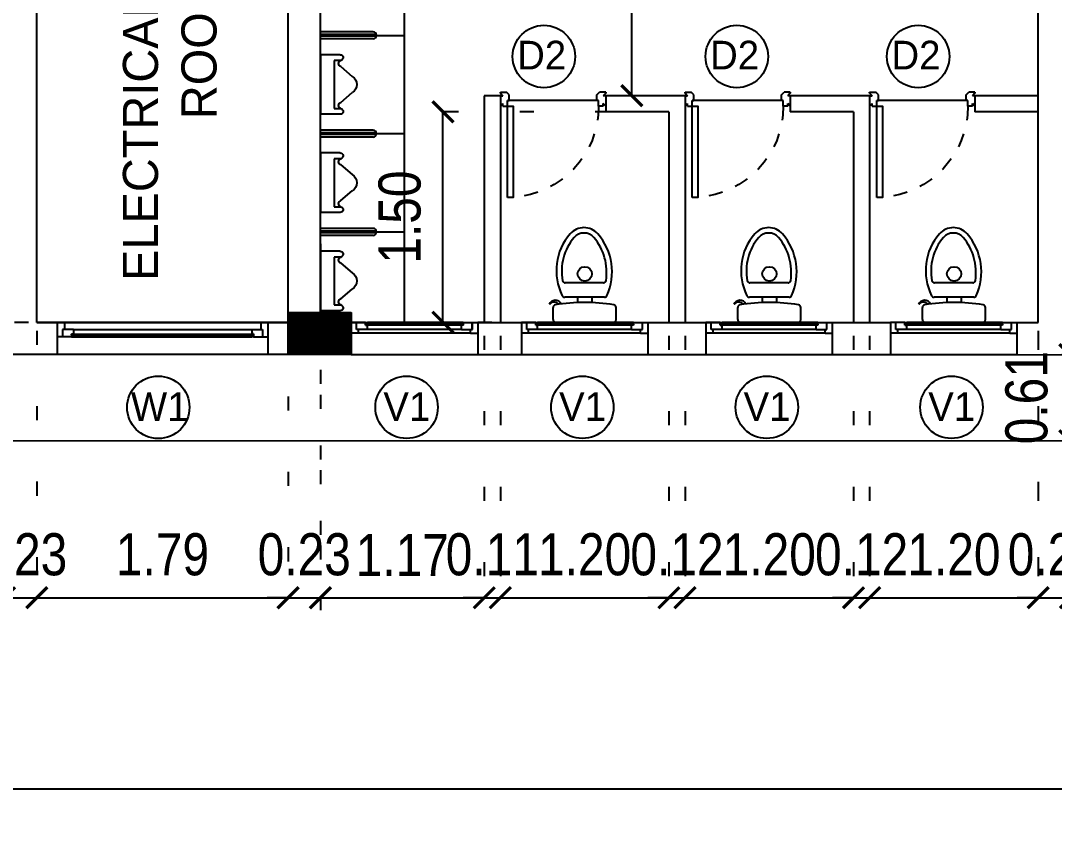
# Model space of a CAD drawing. Header units: metres. Extents: x 1422408 to 2267498, y 3894 to 80428.
# Drawn here: x 2267133.05 to 2267140.41, y 4145.51 to 4151.25 of the extents above; entities that cross this region are included whole.
import ezdxf

# ---------------------------------------------------------------- set-up
doc = ezdxf.new("R2010")
doc.units = ezdxf.units.M
doc.header["$LTSCALE"] = 3.5
doc.header["$MEASUREMENT"] = 0
for name, pattern in [('DASHED2', [0.375, 0.25, -0.125]), ('DOT2', [0.125, 0, -0.125]), ('HIDDEN', [0.375, 0.25, -0.125])]:
    doc.linetypes.add(name, pattern=pattern)
doc.layers.get('0').update_dxf_attribs({"linetype": 'CONTINUOUS'})
doc.layers.get('DEFPOINTS').update_dxf_attribs({"linetype": 'CONTINUOUS'})
for name, color, linetype in [('CAR', 8, 'DASHED2'), ('COLUMN', 2, 'CONTINUOUS'), ('DOOR', 8, 'CONTINUOUS'), ('ED', 30, 'CONTINUOUS'), ('FURN', 35, 'CONTINUOUS'), ('GLASS', 4, 'CONTINUOUS'), ('partiton', 252, 'CONTINUOUS'), ('sanitary', 42, 'CONTINUOUS'), ('TEXT', 4, 'CONTINUOUS'), ('WALL', 125, 'CONTINUOUS'), ('WIN', 8, 'CONTINUOUS'), ('window', 252, 'CONTINUOUS')]:
    doc.layers.add(name, color=color, linetype=linetype)
doc.layers.add('P', color=250, linetype='CONTINUOUS', lineweight=100)
doc.styles.add('ID', font='GOTHIC.TTF', dxfattribs={"width": 0.85})
doc.styles.add('USA TEXT', font='GOTHIC.TTF')
doc.dimstyles.new('1-100-ED', dxfattribs={"dimtxt": 350, "dimasz": 100, "dimexe": 0.18, "dimexo": 0.0625, "dimgap": 25, "dimtad": 1, "dimdec": 0, "dimzin": 0, "dimdsep": 46, "dimtxsty": 'USA TEXT', "dimblk": 'ARCHTICK', "dimcen": 0.1, "dimclrd": 252, "dimclre": 9, "dimclrt": 3, "dimadec": 0, "dimazin": 0, "dimtfac": 1, "dimtdec": 0, "dimtofl": 0, "dimtmove": 2, "dimatfit": 3, "dimldrblk": 'ARCHTICK', "dimfxl": 0.18, "dimtolj": 1, "dimtzin": 0, "dimarcsym": 0})
doc.dimstyles.new('1-100-ID', dxfattribs={"dimtxt": 0.3, "dimasz": 0.15, "dimexe": 0.1, "dimexo": 0.06, "dimgap": 0.15, "dimtad": 1, "dimzin": 3, "dimdsep": 46, "dimtxsty": 'ID', "dimblk": 'ARCHTICK', "dimcen": 0, "dimclrd": 252, "dimclre": 252, "dimclrt": 3, "dimadec": 0, "dimazin": 0, "dimtfac": 1, "dimtix": 1, "dimtmove": 2, "dimatfit": 3, "dimldrblk": 'OPEN90', "dimfxl": 0, "dimtolj": 1, "dimtzin": 0, "dimarcsym": 0})

# ---------------------------------------------------------------- blocks, each defined once
blk = doc.blocks.new('1')
at = {"layer": 'COLUMN'}
h = blk.add_hatch(dxfattribs=at)
h.set_pattern_fill('ANSI31', color=8, scale=50, style=0)
h.paths.add_polyline_path([(1593151.7, -270597.2), (1592851.7, -270597.2), (1592851.7, -270147.2), (1593151.7, -270147.2)])
at = {"layer": 'COLUMN', "color": 4}
for p, q in [((1592966.7, -270147.2), (1592966.7, -270597.2)), ((1592851.7, -270482.2), (1593151.7, -270482.2))]:
    blk.add_line(p, q, dxfattribs=at)
at = {"layer": 'COLUMN'}
for points in [[(1593151.7, -270597.2), (1592851.7, -270597.2), (1592851.7, -270147.2), (1593151.7, -270147.2)], [(1592938.5, -270453.8), (1592994.9, -270453.8), (1592994.9, -270509.7), (1592938.5, -270509.7)]]:
    blk.add_lwpolyline(points, close=True, dxfattribs=at)
blk = doc.blocks.new('d1-a')
at = {"layer": 'DOOR'}
for p, q in [((0, 3), (0.75, 2.25)), ((0, 0), (0, 3)), ((0.75, 3), (2, 3)), ((0.75, 3), (0.75, 2.25)), ((2, 3), (2, 1.38)), ((29.25, 3), (28, 3)), ((28, 3), (28, 1.38)), ((29.25, 3), (29.25, 2.25)), ((30, 3), (29.25, 2.25)), ((30, 3), (30, 3)), ((30, 0), (30, 3)), ((0, -0.75), (0.75, 0)), ((0, 0), (0.75, 0)), ((2, 1.38), (2.5, 1.38)), ((2.5, 1.38), (2.5, -0.25)), ((28, 1.38), (27.5, 1.38)), ((27.5, 1.38), (27.5, -0.25)), ((30, -0.75), (29.25, 0)), ((30, 0), (29.25, 0)), ((0, -0.75), (0, -1)), ((0, -1), (1.75, -1)), ((2.5, -0.25), (1.75, -1)), ((27.5, -0.25), (28.25, -1)), ((30, -1), (28.25, -1)), ((30, -1), (30, -0.75))]:
    blk.add_line(p, q, dxfattribs=at)
blk.add_lwpolyline([(2, 29), (2, 3), (3.62, 3), (3.62, 29)], close=True, dxfattribs=at)
at = {"layer": 'DOOR', "linetype": 'HIDDEN'}
blk.add_arc((1.91, 2.97), 26.09, 0.0754, 86.2439, dxfattribs=at)
blk = doc.blocks.new('UR1')
at = {"layer": 'sanitary', "color": 56, "linetype": 'Continuous'}
for p, q in [((0, -230.6), (0, 230.6)), ((152.8, 230.6), (0, 230.6)), ((107.2, -185.7), (107.2, 185.4)), ((107.2, 185.4), (159, 185.4)), ((159, 138.5), (246.5, 63)), ((159, -138.2), (246.5, -62.8)), ((152.8, -230.6), (0, -230.6)), ((159, -185.7), (107.2, -185.7))]:
    blk.add_line(p, q, dxfattribs=at)
for points in [[(159, 185.5, 0.755192), (159, 138.4)], [(159, 185.5, 0.872762), (152.6, 230.7)], [(246.5, -62.8, 0.570364), (246.5, 62.9)], [(159, -138.3, 0.755192), (159, -185.5)], [(152.6, -230.6, 0.872762), (159, -185.5)]]:
    blk.add_lwpolyline(points, format="xyb", dxfattribs=at)
blk = doc.blocks.new('WINDWO')
at = {"layer": 'WALL'}
for p, q in [((0, 230), (0, 0)), ((1500, 230), (1500, 0))]:
    blk.add_line(p, q, dxfattribs=at)
at = {"layer": 'window', "color": 252}
for p, q in [((51.1, 230), (0, 230)), ((1448.9, 230), (51.1, 230)), ((51.1, 230), (51.1, 179.6)), ((1448.9, 230), (1448.9, 179.6)), ((1448.9, 230), (1500, 230)), ((37.6, 179.6), (37.6, 127.8)), ((51.1, 179.6), (37.6, 179.6)), ((38.3, 178.9), (38.3, 127.8)), ((115, 178.9), (38.3, 178.9)), ((101.6, 147.4), (101.6, 127.8)), ((101.6, 147.4), (115, 147.4)), ((115, 178.9), (115, 147.4)), ((1385, 178.9), (1461.7, 178.9)), ((1385, 178.9), (1385, 147.4)), ((1398.4, 147.4), (1385, 147.4)), ((1398.4, 147.4), (1398.4, 127.8)), ((1448.9, 179.6), (1462.4, 179.6)), ((1461.7, 178.9), (1461.7, 127.8)), ((1462.4, 179.6), (1462.4, 127.8)), ((37.6, 127.8), (0, 127.8)), ((101.6, 127.8), (38.3, 127.8)), ((102.2, 140.8), (102.2, 146.9)), ((102.2, 140.6), (102.2, 127.8)), ((115, 140.6), (102.2, 140.6)), ((102.2, 127.8), (115, 127.8)), ((115, 140.6), (115, 127.8)), ((1385, 140.6), (1397.8, 140.6)), ((1385, 140.6), (1385, 127.8)), ((1397.8, 127.8), (1385, 127.8)), ((1397.8, 140.6), (1397.8, 127.8)), ((1398.4, 127.8), (1461.7, 127.8)), ((1462.4, 127.8), (1500, 127.8)), ((0, 0), (1500, 0))]:
    blk.add_line(p, q, dxfattribs=at)
at = {"layer": 'window', "color": 250}
for p, q in [((1385, 178.9), (115, 178.9)), ((1385, 127.8), (115, 127.8))]:
    blk.add_line(p, q, dxfattribs=at)
at = {"layer": 'window', "color": 4}
for p, q in [((1397.8, 146.9), (102.2, 146.9)), ((1397.8, 140.8), (102.2, 140.8)), ((1397.8, 140.8), (1397.8, 146.9))]:
    blk.add_line(p, q, dxfattribs=at)
blk = doc.blocks.new('VENT')
at = {"layer": 'GLASS'}
for p, q in [((1948416.1, -431257.5), (1947720.5, -431257.5)), ((1947720.5, -431257.5), (1947720.5, -431263.6)), ((1948416.1, -431263.6), (1947720.5, -431263.6)), ((1948416.1, -431257.5), (1948416.1, -431263.6))]:
    blk.add_line(p, q, dxfattribs=at)
at = {"layer": 'WALL', "linetype": 'Continuous'}
for p, q in [((1947618.3, -431244.5), (1947618.3, -431474.5)), ((1948518.3, -431244.5), (1948518.3, -431474.5))]:
    blk.add_line(p, q, dxfattribs=at)
at = {"layer": 'WIN', "color": 205}
for p, q in [((1947655.9, -431244.5), (1947618.3, -431244.5)), ((1947655.9, -431296.3), (1947655.9, -431244.5)), ((1947656.6, -431295.6), (1947656.6, -431244.5)), ((1947719.9, -431244.5), (1947656.6, -431244.5)), ((1947719.9, -431264.1), (1947719.9, -431244.5)), ((1947719.9, -431264.1), (1947733.3, -431264.1)), ((1947720.5, -431257.3), (1947720.5, -431244.5)), ((1947720.5, -431244.5), (1947733.3, -431244.5)), ((1947733.3, -431257.3), (1947720.5, -431257.3)), ((1947733.3, -431257.3), (1947733.3, -431244.5)), ((1947733.3, -431295.6), (1947733.3, -431264.1)), ((1948403.3, -431257.3), (1948403.3, -431244.5)), ((1948416.1, -431244.5), (1948403.3, -431244.5)), ((1948403.3, -431257.3), (1948416.1, -431257.3)), ((1948403.3, -431295.6), (1948403.3, -431264.1)), ((1948416.7, -431264.1), (1948403.3, -431264.1)), ((1948416.1, -431257.3), (1948416.1, -431244.5)), ((1948416.7, -431244.5), (1948480, -431244.5)), ((1948416.7, -431264.1), (1948416.7, -431244.5)), ((1948480, -431295.6), (1948480, -431244.5)), ((1948480.7, -431296.3), (1948480.7, -431244.5)), ((1948480.7, -431244.5), (1948518.3, -431244.5)), ((1947669.4, -431321.1), (1947618.3, -431321.1)), ((1947669.4, -431296.3), (1947655.9, -431296.3)), ((1947733.3, -431295.6), (1947656.6, -431295.6)), ((1947669.4, -431321.1), (1947669.4, -431296.3)), ((1948403.3, -431295.6), (1948480, -431295.6)), ((1948467.2, -431321.1), (1948467.2, -431296.3)), ((1948467.2, -431296.3), (1948480.7, -431296.3)), ((1948467.2, -431321.1), (1948518.3, -431321.1))]:
    blk.add_line(p, q, dxfattribs=at)
at = {"layer": 'WIN'}
for p, q in [((1948403.3, -431244.5), (1947733.3, -431244.5)), ((1948467.2, -431321.1), (1947669.4, -431321.1)), ((1948403.3, -431295.6), (1947733.3, -431295.6)), ((1948518.3, -431474.5), (1947618.3, -431474.5))]:
    blk.add_line(p, q, dxfattribs=at)
blk = doc.blocks.new('EWC1')
at = {"layer": 'sanitary'}
for p, q in [((133.6, 281.1), (-137.5, 281.1)), ((141.7, 178.9), (-141.7, 178.9)), ((-51.1, 178.9), (-51.1, 140.7)), ((51.1, 178.9), (51.1, 140.7)), ((-224.6, 19.2), (-224.6, 106.2)), ((224.6, 19.2), (224.6, 106.2)), ((205.5, 0), (-205.5, 0))]:
    blk.add_line(p, q, dxfattribs=at)
blk.add_circle((1.2, 345.6), 51.1, dxfattribs=at)
for centre, radius, start, end in [((-4.4, 540.2), 134.5, 42.67226, 137.32774), ((201.2, 368.7), 402.2, 139.22663, 206.51097), ((211.3, 365), 374, 139.99909, 190.53839), ((-4.4, 540.2), 96.2, 42.67226, 137.32774), ((-230.8, 356), 387.8, 351.27415, 40.00869), ((-220.4, 359.8), 415.7, 335.87402, 40.77042), ((-137.5, 300.3), 19.2, 191.16611, 270), ((133.6, 300.3), 19.2, 270, 350.77157), ((-208.1, 110.3), 46.9, 26.49391, 159.61924), ((-141.7, 198.1), 19.2, 207.70762, 270), ((141.7, 198.1), 19.2, 270, 334.78986), ((-218, 104.2), 40.7, 36.80119, 146.66254), ((-205.5, 106.2), 19.2, 99.04651, 180), ((0, -1184.2), 1325.9, 80.95349, 99.04651), ((205.5, 106.2), 19.2, 0, 80.95349), ((-205.5, 19.2), 19.2, 180, 270), ((205.5, 19.2), 19.2, 270, 0)]:
    blk.add_arc(centre, radius, start, end, dxfattribs=at)
blk = doc.blocks.new('_ArchTick')
at = {"color": 0, "linetype": 'ByBlock', "const_width": 0.15}
blk.add_lwpolyline([(-0.5, -0.5), (0.5, 0.5)], dxfattribs=at)
blk = doc.blocks.new('*D509')
at = {"layer": 'DEFPOINTS', "color": 0, "transparency": 16777216}
for p in [(2267132.9352, 4149.0983), (2267133.1652, 4149.0983), (2267133.1652, 4147.1364)]:
    blk.add_point(p, dxfattribs=at)
at = {"layer": 'ED', "color": 252, "linetype": 'DOT2', "lineweight": -2, "transparency": 16777216}
for p, q in [((2267132.9352, 4149.0383), (2267132.9352, 4147.0364)), ((2267133.1652, 4149.0383), (2267133.1652, 4147.0364))]:
    blk.add_line(p, q, dxfattribs=at)
at = {"layer": 'ED', "color": 252, "lineweight": -2, "transparency": 16777216}
for p, q in [((2267132.9352, 4147.1364), (2267132.7852, 4147.1364)), ((2267132.9352, 4147.1364), (2267133.1652, 4147.1364)), ((2267133.1652, 4147.1364), (2267133.3152, 4147.1364))]:
    blk.add_line(p, q, dxfattribs=at)
at = {"layer": 'ED', "color": 252, "lineweight": -2, "transparency": 16777216, "xscale": 0.15, "yscale": 0.15, "zscale": 0.15}
blk.add_blockref('_ArchTick', (2267132.9352, 4147.1364), dxfattribs=at)
at = {"layer": 'ED', "color": 252, "lineweight": -2, "transparency": 16777216, "xscale": 0.15, "yscale": 0.15, "zscale": 0.15, "rotation": 180}
blk.add_blockref('_ArchTick', (2267133.1652, 4147.1364), dxfattribs=at)
at = {"layer": 'ED', "color": 3, "transparency": 16777216, "insert": (2267133.0502, 4147.4439), "char_height": 0.3, "attachment_point": 5, "style": 'ID'}
blk.add_mtext('\\A1;0.23', dxfattribs=at)
blk = doc.blocks.new('_Open90')
at = {"color": 0, "linetype": 'ByBlock', "lineweight": -2}
for p, q in [((-0.5, 0.5), (0, 0)), ((0, 0), (-1, 0)), ((0, 0), (-0.5, -0.5))]:
    blk.add_line(p, q, dxfattribs=at)
blk = doc.blocks.new('*D510')
at = {"layer": 'DEFPOINTS', "color": 0, "transparency": 16777216}
for p in [(2267134.9546, 4149.1681), (2267133.1652, 4149.0983), (2267134.9546, 4147.1364)]:
    blk.add_point(p, dxfattribs=at)
at = {"layer": 'ED', "color": 252, "linetype": 'DOT2', "lineweight": -2, "transparency": 16777216}
for p, q in [((2267134.9546, 4149.1081), (2267134.9546, 4147.0364)), ((2267133.1652, 4149.0383), (2267133.1652, 4147.0364))]:
    blk.add_line(p, q, dxfattribs=at)
at = {"layer": 'ED', "color": 252, "lineweight": -2, "transparency": 16777216}
blk.add_line((2267133.1652, 4147.1364), (2267134.9546, 4147.1364), dxfattribs=at)
at = {"layer": 'ED', "color": 252, "lineweight": -2, "transparency": 16777216, "xscale": 0.15, "yscale": 0.15, "zscale": 0.15, "rotation": 180}
blk.add_blockref('_ArchTick', (2267133.1652, 4147.1364), dxfattribs=at)
at = {"layer": 'ED', "color": 252, "lineweight": -2, "transparency": 16777216, "xscale": 0.15, "yscale": 0.15, "zscale": 0.15}
blk.add_blockref('_ArchTick', (2267134.9546, 4147.1364), dxfattribs=at)
at = {"layer": 'ED', "color": 3, "transparency": 16777216, "insert": (2267134.0599, 4147.4439), "char_height": 0.3, "attachment_point": 5, "style": 'ID'}
blk.add_mtext('\\A1;1.79', dxfattribs=at)
blk = doc.blocks.new('*D511')
at = {"layer": 'DEFPOINTS', "color": 0, "transparency": 16777216}
for p in [(2267135.1846, 4149.718), (2267134.9546, 4149.1681), (2267135.1846, 4147.1364)]:
    blk.add_point(p, dxfattribs=at)
at = {"layer": 'ED', "color": 252, "linetype": 'DOT2', "lineweight": -2, "transparency": 16777216}
for p, q in [((2267135.1846, 4149.658), (2267135.1846, 4147.0364)), ((2267134.9546, 4149.1081), (2267134.9546, 4147.0364))]:
    blk.add_line(p, q, dxfattribs=at)
at = {"layer": 'ED', "color": 252, "lineweight": -2, "transparency": 16777216}
for p, q in [((2267134.9546, 4147.1364), (2267134.8046, 4147.1364)), ((2267134.9546, 4147.1364), (2267135.1846, 4147.1364)), ((2267135.1846, 4147.1364), (2267135.3346, 4147.1364))]:
    blk.add_line(p, q, dxfattribs=at)
at = {"layer": 'ED', "color": 252, "lineweight": -2, "transparency": 16777216, "xscale": 0.15, "yscale": 0.15, "zscale": 0.15}
blk.add_blockref('_ArchTick', (2267134.9546, 4147.1364), dxfattribs=at)
at = {"layer": 'ED', "color": 252, "lineweight": -2, "transparency": 16777216, "xscale": 0.15, "yscale": 0.15, "zscale": 0.15, "rotation": 180}
blk.add_blockref('_ArchTick', (2267135.1846, 4147.1364), dxfattribs=at)
at = {"layer": 'ED', "color": 3, "transparency": 16777216, "insert": (2267135.0696, 4147.4439), "char_height": 0.3, "attachment_point": 5, "style": 'ID'}
blk.add_mtext('\\A1;0.23', dxfattribs=at)
blk = doc.blocks.new('*D512')
at = {"layer": 'DEFPOINTS', "color": 0, "transparency": 16777216}
for p in [(2267140.2961, 4149.0981), (2267140.5261, 4149.0981), (2267140.5261, 4147.1364)]:
    blk.add_point(p, dxfattribs=at)
at = {"layer": 'ED', "color": 252, "linetype": 'DOT2', "lineweight": -2, "transparency": 16777216}
for p, q in [((2267140.2961, 4149.0381), (2267140.2961, 4147.0364)), ((2267140.5261, 4149.0381), (2267140.5261, 4147.0364))]:
    blk.add_line(p, q, dxfattribs=at)
at = {"layer": 'ED', "color": 252, "lineweight": -2, "transparency": 16777216}
for p, q in [((2267140.2961, 4147.1364), (2267140.1461, 4147.1364)), ((2267140.2961, 4147.1364), (2267140.5261, 4147.1364)), ((2267140.5261, 4147.1364), (2267140.6761, 4147.1364))]:
    blk.add_line(p, q, dxfattribs=at)
at = {"layer": 'ED', "color": 252, "lineweight": -2, "transparency": 16777216, "xscale": 0.15, "yscale": 0.15, "zscale": 0.15}
blk.add_blockref('_ArchTick', (2267140.2961, 4147.1364), dxfattribs=at)
at = {"layer": 'ED', "color": 252, "lineweight": -2, "transparency": 16777216, "xscale": 0.15, "yscale": 0.15, "zscale": 0.15, "rotation": 180}
blk.add_blockref('_ArchTick', (2267140.5261, 4147.1364), dxfattribs=at)
at = {"layer": 'ED', "color": 3, "transparency": 16777216, "insert": (2267140.4111, 4147.4439), "char_height": 0.3, "attachment_point": 5, "style": 'ID'}
blk.add_mtext('\\A1;0.23', dxfattribs=at)
blk = doc.blocks.new('*D517')
at = {"layer": 'DEFPOINTS', "color": 0, "transparency": 16777216}
for p in [(2267109.1746, 4147.1364), (2267147.4805, 4147.1364), (2267147.4805, 4145.7742)]:
    blk.add_point(p, dxfattribs=at)
at = {"layer": 'ED', "color": 252, "linetype": 'DOT2', "lineweight": -2, "transparency": 16777216}
for p, q in [((2267109.1746, 4147.0764), (2267109.1746, 4145.6742)), ((2267147.4805, 4147.0764), (2267147.4805, 4145.6742))]:
    blk.add_line(p, q, dxfattribs=at)
at = {"layer": 'ED', "color": 252, "lineweight": -2, "transparency": 16777216}
blk.add_line((2267109.1746, 4145.7742), (2267147.4805, 4145.7742), dxfattribs=at)
at = {"layer": 'ED', "color": 252, "lineweight": -2, "transparency": 16777216, "xscale": 0.15, "yscale": 0.15, "zscale": 0.15, "rotation": 180}
blk.add_blockref('_ArchTick', (2267109.1746, 4145.7742), dxfattribs=at)
at = {"layer": 'ED', "color": 252, "lineweight": -2, "transparency": 16777216, "xscale": 0.15, "yscale": 0.15, "zscale": 0.15}
blk.add_blockref('_ArchTick', (2267147.4805, 4145.7742), dxfattribs=at)
at = {"layer": 'ED', "color": 3, "transparency": 16777216, "insert": (2267128.3275, 4146.0818), "char_height": 0.3, "attachment_point": 5, "style": 'ID'}
blk.add_mtext('\\A1;38.31', dxfattribs=at)
blk = doc.blocks.new('*D525')
at = {"layer": 'DEFPOINTS', "color": 0, "transparency": 16777216}
for p in [(2267135.1846, 4149.3569), (2267136.3511, 4149.0622), (2267136.3511, 4147.1364)]:
    blk.add_point(p, dxfattribs=at)
at = {"layer": 'ED', "color": 252, "linetype": 'DOT2', "lineweight": -2, "transparency": 16777216}
for p, q in [((2267135.1846, 4149.2969), (2267135.1846, 4147.0364)), ((2267136.3511, 4149.0022), (2267136.3511, 4147.0364))]:
    blk.add_line(p, q, dxfattribs=at)
at = {"layer": 'ED', "color": 252, "lineweight": -2, "transparency": 16777216}
blk.add_line((2267135.1846, 4147.1364), (2267136.3511, 4147.1364), dxfattribs=at)
at = {"layer": 'ED', "color": 252, "lineweight": -2, "transparency": 16777216, "xscale": 0.15, "yscale": 0.15, "zscale": 0.15, "rotation": 180}
blk.add_blockref('_ArchTick', (2267135.1846, 4147.1364), dxfattribs=at)
at = {"layer": 'ED', "color": 252, "lineweight": -2, "transparency": 16777216, "xscale": 0.15, "yscale": 0.15, "zscale": 0.15}
blk.add_blockref('_ArchTick', (2267136.3511, 4147.1364), dxfattribs=at)
at = {"layer": 'ED', "color": 3, "transparency": 16777216, "insert": (2267135.7678, 4147.4402), "char_height": 0.3, "attachment_point": 5, "style": 'ID'}
blk.add_mtext('\\A1;1.17', dxfattribs=at)
blk = doc.blocks.new('*D526')
at = {"layer": 'DEFPOINTS', "color": 0, "transparency": 16777216}
for p in [(2267136.3511, 4149.0622), (2267136.4661, 4149.0622), (2267136.4661, 4147.1364)]:
    blk.add_point(p, dxfattribs=at)
at = {"layer": 'ED', "color": 252, "linetype": 'DOT2', "lineweight": -2, "transparency": 16777216}
for p, q in [((2267136.3511, 4149.0022), (2267136.3511, 4147.0364)), ((2267136.4661, 4149.0022), (2267136.4661, 4147.0364))]:
    blk.add_line(p, q, dxfattribs=at)
at = {"layer": 'ED', "color": 252, "lineweight": -2, "transparency": 16777216}
for p, q in [((2267136.3511, 4147.1364), (2267136.2011, 4147.1364)), ((2267136.3511, 4147.1364), (2267136.4661, 4147.1364)), ((2267136.4661, 4147.1364), (2267136.6161, 4147.1364))]:
    blk.add_line(p, q, dxfattribs=at)
at = {"layer": 'ED', "color": 252, "lineweight": -2, "transparency": 16777216, "xscale": 0.15, "yscale": 0.15, "zscale": 0.15}
blk.add_blockref('_ArchTick', (2267136.3511, 4147.1364), dxfattribs=at)
at = {"layer": 'ED', "color": 252, "lineweight": -2, "transparency": 16777216, "xscale": 0.15, "yscale": 0.15, "zscale": 0.15, "rotation": 180}
blk.add_blockref('_ArchTick', (2267136.4661, 4147.1364), dxfattribs=at)
at = {"layer": 'ED', "color": 3, "transparency": 16777216, "insert": (2267136.4086, 4147.4439), "char_height": 0.3, "attachment_point": 5, "style": 'ID'}
blk.add_mtext('\\A1;0.11', dxfattribs=at)
blk = doc.blocks.new('*D527')
at = {"layer": 'DEFPOINTS', "color": 0, "transparency": 16777216}
for p in [(2267136.4661, 4149.0622), (2267137.6661, 4149.0622), (2267137.6661, 4147.1364)]:
    blk.add_point(p, dxfattribs=at)
at = {"layer": 'ED', "color": 252, "linetype": 'DOT2', "lineweight": -2, "transparency": 16777216}
for p, q in [((2267136.4661, 4149.0022), (2267136.4661, 4147.0364)), ((2267137.6661, 4149.0022), (2267137.6661, 4147.0364))]:
    blk.add_line(p, q, dxfattribs=at)
at = {"layer": 'ED', "color": 252, "lineweight": -2, "transparency": 16777216}
blk.add_line((2267136.4661, 4147.1364), (2267137.6661, 4147.1364), dxfattribs=at)
at = {"layer": 'ED', "color": 252, "lineweight": -2, "transparency": 16777216, "xscale": 0.15, "yscale": 0.15, "zscale": 0.15, "rotation": 180}
blk.add_blockref('_ArchTick', (2267136.4661, 4147.1364), dxfattribs=at)
at = {"layer": 'ED', "color": 252, "lineweight": -2, "transparency": 16777216, "xscale": 0.15, "yscale": 0.15, "zscale": 0.15}
blk.add_blockref('_ArchTick', (2267137.6661, 4147.1364), dxfattribs=at)
at = {"layer": 'ED', "color": 3, "transparency": 16777216, "insert": (2267137.0661, 4147.4439), "char_height": 0.3, "attachment_point": 5, "style": 'ID'}
blk.add_mtext('\\A1;1.20', dxfattribs=at)
blk = doc.blocks.new('*D528')
at = {"layer": 'DEFPOINTS', "color": 0, "transparency": 16777216}
for p in [(2267137.6661, 4149.0622), (2267137.7811, 4149.0622), (2267137.7811, 4147.1364)]:
    blk.add_point(p, dxfattribs=at)
at = {"layer": 'ED', "color": 252, "linetype": 'DOT2', "lineweight": -2, "transparency": 16777216}
for p, q in [((2267137.6661, 4149.0022), (2267137.6661, 4147.0364)), ((2267137.7811, 4149.0022), (2267137.7811, 4147.0364))]:
    blk.add_line(p, q, dxfattribs=at)
at = {"layer": 'ED', "color": 252, "lineweight": -2, "transparency": 16777216}
for p, q in [((2267137.6661, 4147.1364), (2267137.5161, 4147.1364)), ((2267137.6661, 4147.1364), (2267137.7811, 4147.1364)), ((2267137.7811, 4147.1364), (2267137.9311, 4147.1364))]:
    blk.add_line(p, q, dxfattribs=at)
at = {"layer": 'ED', "color": 252, "lineweight": -2, "transparency": 16777216, "xscale": 0.15, "yscale": 0.15, "zscale": 0.15}
blk.add_blockref('_ArchTick', (2267137.6661, 4147.1364), dxfattribs=at)
at = {"layer": 'ED', "color": 252, "lineweight": -2, "transparency": 16777216, "xscale": 0.15, "yscale": 0.15, "zscale": 0.15, "rotation": 180}
blk.add_blockref('_ArchTick', (2267137.7811, 4147.1364), dxfattribs=at)
at = {"layer": 'ED', "color": 3, "transparency": 16777216, "insert": (2267137.7236, 4147.4439), "char_height": 0.3, "attachment_point": 5, "style": 'ID'}
blk.add_mtext('\\A1;0.12', dxfattribs=at)
blk = doc.blocks.new('*D529')
at = {"layer": 'DEFPOINTS', "color": 0, "transparency": 16777216}
for p in [(2267137.7811, 4149.0622), (2267138.9811, 4149.0622), (2267138.9811, 4147.1364)]:
    blk.add_point(p, dxfattribs=at)
at = {"layer": 'ED', "color": 252, "linetype": 'DOT2', "lineweight": -2, "transparency": 16777216}
for p, q in [((2267137.7811, 4149.0022), (2267137.7811, 4147.0364)), ((2267138.9811, 4149.0022), (2267138.9811, 4147.0364))]:
    blk.add_line(p, q, dxfattribs=at)
at = {"layer": 'ED', "color": 252, "lineweight": -2, "transparency": 16777216}
blk.add_line((2267137.7811, 4147.1364), (2267138.9811, 4147.1364), dxfattribs=at)
at = {"layer": 'ED', "color": 252, "lineweight": -2, "transparency": 16777216, "xscale": 0.15, "yscale": 0.15, "zscale": 0.15, "rotation": 180}
blk.add_blockref('_ArchTick', (2267137.7811, 4147.1364), dxfattribs=at)
at = {"layer": 'ED', "color": 252, "lineweight": -2, "transparency": 16777216, "xscale": 0.15, "yscale": 0.15, "zscale": 0.15}
blk.add_blockref('_ArchTick', (2267138.9811, 4147.1364), dxfattribs=at)
at = {"layer": 'ED', "color": 3, "transparency": 16777216, "insert": (2267138.3811, 4147.4439), "char_height": 0.3, "attachment_point": 5, "style": 'ID'}
blk.add_mtext('\\A1;1.20', dxfattribs=at)
blk = doc.blocks.new('*D530')
at = {"layer": 'DEFPOINTS', "color": 0, "transparency": 16777216}
for p in [(2267138.9811, 4149.0622), (2267139.0961, 4149.0622), (2267139.0961, 4147.1364)]:
    blk.add_point(p, dxfattribs=at)
at = {"layer": 'ED', "color": 252, "linetype": 'DOT2', "lineweight": -2, "transparency": 16777216}
for p, q in [((2267138.9811, 4149.0022), (2267138.9811, 4147.0364)), ((2267139.0961, 4149.0022), (2267139.0961, 4147.0364))]:
    blk.add_line(p, q, dxfattribs=at)
at = {"layer": 'ED', "color": 252, "lineweight": -2, "transparency": 16777216}
for p, q in [((2267138.9811, 4147.1364), (2267138.8311, 4147.1364)), ((2267138.9811, 4147.1364), (2267139.0961, 4147.1364)), ((2267139.0961, 4147.1364), (2267139.2461, 4147.1364))]:
    blk.add_line(p, q, dxfattribs=at)
at = {"layer": 'ED', "color": 252, "lineweight": -2, "transparency": 16777216, "xscale": 0.15, "yscale": 0.15, "zscale": 0.15}
blk.add_blockref('_ArchTick', (2267138.9811, 4147.1364), dxfattribs=at)
at = {"layer": 'ED', "color": 252, "lineweight": -2, "transparency": 16777216, "xscale": 0.15, "yscale": 0.15, "zscale": 0.15, "rotation": 180}
blk.add_blockref('_ArchTick', (2267139.0961, 4147.1364), dxfattribs=at)
at = {"layer": 'ED', "color": 3, "transparency": 16777216, "insert": (2267139.0386, 4147.4439), "char_height": 0.3, "attachment_point": 5, "style": 'ID'}
blk.add_mtext('\\A1;0.12', dxfattribs=at)
blk = doc.blocks.new('*D531')
at = {"layer": 'DEFPOINTS', "color": 0, "transparency": 16777216}
for p in [(2267139.0961, 4149.0622), (2267140.2961, 4149.0622), (2267140.2961, 4147.1364)]:
    blk.add_point(p, dxfattribs=at)
at = {"layer": 'ED', "color": 252, "linetype": 'DOT2', "lineweight": -2, "transparency": 16777216}
for p, q in [((2267139.0961, 4149.0022), (2267139.0961, 4147.0364)), ((2267140.2961, 4149.0022), (2267140.2961, 4147.0364))]:
    blk.add_line(p, q, dxfattribs=at)
at = {"layer": 'ED', "color": 252, "lineweight": -2, "transparency": 16777216}
blk.add_line((2267139.0961, 4147.1364), (2267140.2961, 4147.1364), dxfattribs=at)
at = {"layer": 'ED', "color": 252, "lineweight": -2, "transparency": 16777216, "xscale": 0.15, "yscale": 0.15, "zscale": 0.15, "rotation": 180}
blk.add_blockref('_ArchTick', (2267139.0961, 4147.1364), dxfattribs=at)
at = {"layer": 'ED', "color": 252, "lineweight": -2, "transparency": 16777216, "xscale": 0.15, "yscale": 0.15, "zscale": 0.15}
blk.add_blockref('_ArchTick', (2267140.2961, 4147.1364), dxfattribs=at)
at = {"layer": 'ED', "color": 3, "transparency": 16777216, "insert": (2267139.6961, 4147.4439), "char_height": 0.3, "attachment_point": 5, "style": 'ID'}
blk.add_mtext('\\A1;1.20', dxfattribs=at)
blk = doc.blocks.new('*D542')
at = {"layer": 'DEFPOINTS', "color": 0, "transparency": 16777216}
for p in [(2267132.2027, 4153.2678), (2267134.3591, 4153.2678), (2267133.1652, 4149.0983)]:
    blk.add_point(p, dxfattribs=at)
at = {"layer": 'ED', "color": 252, "linetype": 'DOT2', "lineweight": -2, "transparency": 16777216}
for p, q in [((2267134.2991, 4153.2678), (2267132.1027, 4153.2678)), ((2267133.1052, 4149.0983), (2267132.1027, 4149.0983))]:
    blk.add_line(p, q, dxfattribs=at)
at = {"layer": 'ED', "color": 252, "lineweight": -2, "transparency": 16777216}
blk.add_line((2267132.2027, 4149.0983), (2267132.2027, 4153.2678), dxfattribs=at)
at = {"layer": 'ED', "color": 252, "lineweight": -2, "transparency": 16777216, "xscale": 0.15, "yscale": 0.15, "zscale": 0.15}
for p, rotation in [((2267132.2027, 4153.2678), 90), ((2267132.2027, 4149.0983), 270)]:
    blk.add_blockref('_ArchTick', p, dxfattribs=dict(at, rotation=rotation))
at = {"layer": 'ED', "color": 3, "transparency": 16777216, "insert": (2267131.8952, 4151.183), "char_height": 0.3, "attachment_point": 5, "rotation": 90, "style": 'ID'}
blk.add_mtext('\\A1;4.17', dxfattribs=at)
blk = doc.blocks.new('*D544')
at = {"layer": 'DEFPOINTS', "color": 0, "transparency": 16777216}
for p in [(2267136.0577, 4150.5983), (2267137.3021, 4150.5983), (2267136.4661, 4149.0981)]:
    blk.add_point(p, dxfattribs=at)
at = {"layer": 'ED', "color": 252, "linetype": 'DOT2', "lineweight": -2, "transparency": 16777216}
for p, q in [((2267137.2421, 4150.5983), (2267135.9577, 4150.5983)), ((2267136.4061, 4149.0981), (2267135.9577, 4149.0981))]:
    blk.add_line(p, q, dxfattribs=at)
at = {"layer": 'ED', "color": 252, "lineweight": -2, "transparency": 16777216}
blk.add_line((2267136.0577, 4149.0981), (2267136.0577, 4150.5983), dxfattribs=at)
at = {"layer": 'ED', "color": 252, "lineweight": -2, "transparency": 16777216, "xscale": 0.15, "yscale": 0.15, "zscale": 0.15}
for p, rotation in [((2267136.0577, 4150.5983), 90), ((2267136.0577, 4149.0981), 270)]:
    blk.add_blockref('_ArchTick', p, dxfattribs=dict(at, rotation=rotation))
at = {"layer": 'ED', "color": 3, "transparency": 16777216, "insert": (2267135.7502, 4149.8482), "char_height": 0.3, "attachment_point": 5, "rotation": 90, "style": 'ID'}
blk.add_mtext('\\A1;1.50', dxfattribs=at)
blk = doc.blocks.new('*D545')
at = {"layer": 'DEFPOINTS', "color": 0, "transparency": 16777216}
for p in [(2267137.4022, 4153.268), (2267137.4333, 4153.268), (2267137.4333, 4150.7133)]:
    blk.add_point(p, dxfattribs=at)
at = {"layer": 'ED', "color": 252, "linetype": 'DOT2', "lineweight": -2, "transparency": 16777216}
for p, q in [((2267137.3733, 4153.268), (2267137.3022, 4153.268)), ((2267137.3733, 4150.7133), (2267137.3022, 4150.7133))]:
    blk.add_line(p, q, dxfattribs=at)
at = {"layer": 'ED', "color": 252, "lineweight": -2, "transparency": 16777216}
blk.add_line((2267137.4022, 4150.7133), (2267137.4022, 4153.268), dxfattribs=at)
at = {"layer": 'ED', "color": 252, "lineweight": -2, "transparency": 16777216, "xscale": 0.15, "yscale": 0.15, "zscale": 0.15}
for p, rotation in [((2267137.4022, 4153.268), 90), ((2267137.4022, 4150.7133), 270)]:
    blk.add_blockref('_ArchTick', p, dxfattribs=dict(at, rotation=rotation))
at = {"layer": 'ED', "color": 3, "transparency": 16777216, "insert": (2267137.0947, 4151.9907), "char_height": 0.3, "attachment_point": 5, "rotation": 90, "style": 'ID'}
blk.add_mtext('\\A1;2.55', dxfattribs=at)
blk = doc.blocks.new('*D591')
at = {"layer": 'DEFPOINTS', "color": 0, "transparency": 16777216}
for p in [(2267140.5217, 4148.868), (2267140.6247, 4148.868), (2267140.7005, 4148.2547)]:
    blk.add_point(p, dxfattribs=at)
at = {"layer": 'ED', "color": 252, "lineweight": -2, "transparency": 16777216}
for p, q in [((2267140.5217, 4148.868), (2267140.5217, 4149.018)), ((2267140.5217, 4148.2547), (2267140.5217, 4148.868)), ((2267140.5217, 4148.2547), (2267140.5217, 4148.1047))]:
    blk.add_line(p, q, dxfattribs=at)
at = {"layer": 'ED', "color": 252, "linetype": 'DOT2', "lineweight": -2, "transparency": 16777216}
for p, q in [((2267140.5647, 4148.868), (2267140.4217, 4148.868)), ((2267140.6405, 4148.2547), (2267140.4217, 4148.2547))]:
    blk.add_line(p, q, dxfattribs=at)
at = {"layer": 'ED', "color": 252, "lineweight": -2, "transparency": 16777216, "xscale": 0.15, "yscale": 0.15, "zscale": 0.15}
for p, rotation in [((2267140.5217, 4148.868), 270), ((2267140.5217, 4148.2547), 90)]:
    blk.add_blockref('_ArchTick', p, dxfattribs=dict(at, rotation=rotation))
at = {"layer": 'ED', "color": 3, "transparency": 16777216, "insert": (2267140.2141, 4148.5614), "char_height": 0.3, "attachment_point": 5, "rotation": 90, "style": 'ID'}
blk.add_mtext('\\A1;0.61', dxfattribs=at)

msp = doc.modelspace()

# ---------------------------------------------------------------- linework, layer by layer
at = {"layer": 'CAR', "ltscale": 2, "const_width": 0.01278}
msp.add_lwpolyline([(2267142.01792, 4168.53975), (2267142.01792, 4179.19475), (2267108.56125, 4179.19475), (2267108.56125, 4148.25475), (2267148.39385, 4148.25475), (2267148.39385, 4152.65469), (2267155.31791, 4152.65469), (2267155.31792, 4168.5396), (2267142.01793, 4168.53975)], dxfattribs=at)
at = {"layer": 'DOOR', "color": 250, "linetype": 'Continuous'}
for p, q in [((2267137.16611, 4150.67892), (2267136.51611, 4150.67892)), ((2267138.48111, 4150.67892), (2267137.83111, 4150.67892)), ((2267139.79611, 4150.67892), (2267139.14611, 4150.67892))]:
    msp.add_line(p, q, dxfattribs=at)
at = {"layer": 'partiton'}
for p, q in [((2267135.55958, 4151.16802), (2267135.18458, 4151.16802)), ((2267135.55958, 4151.11802), (2267135.18458, 4151.11802)), ((2267135.55958, 4150.46802), (2267135.18458, 4150.46802)), ((2267135.55958, 4150.41802), (2267135.18458, 4150.41802)), ((2267135.55958, 4149.76802), (2267135.18458, 4149.76802)), ((2267135.55958, 4149.71802), (2267135.18458, 4149.71802))]:
    msp.add_line(p, q, dxfattribs=at)
for centre in [(2267135.55958, 4151.14302), (2267135.55958, 4150.44302), (2267135.55958, 4149.74302)]:
    msp.add_arc(centre, 0.025, 270, 90, dxfattribs=at)
at = {"layer": 'TEXT'}
for centre in [(2267136.77608, 4150.99233), (2267138.15003, 4150.99233), (2267139.44162, 4150.99233), (2267134.03005, 4148.49285), (2267135.79833, 4148.49322), (2267137.04998, 4148.49324), (2267138.36362, 4148.49324), (2267139.67862, 4148.49324)]:
    msp.add_circle(centre, 0.22231, dxfattribs=at)
at = {"layer": 'WALL'}
for p, q in [((2267133.1652, 4149.09808), (2267133.1652, 4156.20549)), ((2267140.29611, 4149.09806), (2267140.29611, 4153.49802)), ((2267134.95458, 4149.16808), (2267134.95458, 4153.26781)), ((2267135.18458, 4149.16808), (2267135.18458, 4153.26802)), ((2267134.95458, 4149.09808), (2267133.1652, 4149.09808)), ((2267133.1652, 4149.09808), (2267134.95958, 4149.09808)), ((2267135.40458, 4149.09829), (2267135.90913, 4149.09829)), ((2267135.40458, 4149.09809), (2267139.24475, 4149.09807)), ((2267140.14475, 4149.09806), (2267140.29611, 4149.09806)), ((2267135.13958, 4148.86808), (2267129.40458, 4148.86808)), ((2267135.40458, 4148.86829), (2267135.52662, 4148.86828)), ((2267135.53546, 4148.86828), (2267136.61611, 4148.86823)), ((2267135.61502, 4148.86828), (2267136.61611, 4148.86823)), ((2267137.51611, 4148.86819), (2267137.92975, 4148.86817)), ((2267138.82975, 4148.86813), (2267139.24475, 4148.86811)), ((2267140.14475, 4148.86807), (2267141.10458, 4148.86802))]:
    msp.add_line(p, q, dxfattribs=at)
at = {"layer": 'WALL', "color": 250, "linetype": 'Continuous'}
for p, q in [((2267135.78457, 4149.09829), (2267135.78457, 4153.26802)), ((2267135.18458, 4151.14302), (2267135.78458, 4151.14302)), ((2267135.18458, 4150.44302), (2267135.78458, 4150.44302)), ((2267135.18458, 4149.74302), (2267135.78458, 4149.74302))]:
    msp.add_line(p, q, dxfattribs=at)
at = {"layer": 'WALL', "color": 250}
for p, q in [((2267135.58385, 4151.14902), (2267135.18458, 4151.14902)), ((2267135.58385, 4151.13702), (2267135.18458, 4151.13702)), ((2267135.58385, 4150.44902), (2267135.18458, 4150.44902)), ((2267135.58385, 4150.43702), (2267135.18458, 4150.43702)), ((2267135.58385, 4149.74902), (2267135.18458, 4149.74902)), ((2267135.58385, 4149.73702), (2267135.18458, 4149.73702))]:
    msp.add_line(p, q, dxfattribs=at)
at = {"layer": 'WALL', "color": 233}
for p, q in [((2267135.58458, 4151.14302), (2267135.18458, 4151.14302)), ((2267135.58458, 4150.44302), (2267135.18458, 4150.44302)), ((2267135.58458, 4149.74302), (2267135.18458, 4149.74302))]:
    msp.add_line(p, q, dxfattribs=at)
at = {"layer": 'WALL', "color": 56, "linetype": 'Continuous'}
for p, q in [((2267136.46611, 4150.71329), (2267136.35111, 4150.71329)), ((2267136.35111, 4150.71329), (2267136.35111, 4149.09829)), ((2267136.46611, 4150.71329), (2267136.46611, 4149.09829)), ((2267137.21611, 4150.71329), (2267137.21611, 4150.59829)), ((2267137.78111, 4150.71329), (2267137.21611, 4150.71329)), ((2267137.78111, 4150.71329), (2267137.78111, 4149.09829)), ((2267138.53111, 4150.71329), (2267138.53111, 4150.59829)), ((2267139.09611, 4150.71329), (2267138.53111, 4150.71329)), ((2267139.09611, 4150.71329), (2267139.09611, 4149.09829)), ((2267139.84611, 4150.71329), (2267139.84611, 4150.59829)), ((2267140.29611, 4150.71329), (2267139.84611, 4150.71329)), ((2267137.66611, 4150.59829), (2267137.21611, 4150.59829)), ((2267137.66611, 4150.59829), (2267137.66611, 4149.09829)), ((2267138.98111, 4150.59829), (2267138.53111, 4150.59829)), ((2267138.98111, 4150.59829), (2267138.98111, 4149.09829)), ((2267140.29611, 4150.59829), (2267139.84611, 4150.59829))]:
    msp.add_line(p, q, dxfattribs=at)

# ---------------------------------------------------------------- block references
at = {"layer": 'COLUMN', "color": 8, "xscale": 0.0009999999989101, "yscale": 0.0009999999989101, "zscale": 0.0009999999989101, "rotation": 90}
msp.add_blockref('1', (2266864.80742, 2556.01639), dxfattribs=at)
at = {"layer": 'DOOR', "xscale": -0.0249999999995276, "yscale": 0.0249999999965525, "zscale": 0.0250000000011841, "rotation": 180}
for p in [(2267136.46611, 4150.71329), (2267137.78111, 4150.71329), (2267139.09611, 4150.71329)]:
    msp.add_blockref('d1-a', p, dxfattribs=at)
at = {"layer": 'FURN', "xscale": -0.0009200000019723, "yscale": 0.0009199999989973, "zscale": 0.0009199999999255, "rotation": 180}
for p in [(2267135.18458, 4150.79302), (2267135.18458, 4150.09302), (2267135.18458, 4149.39302)]:
    msp.add_blockref('UR1', p, dxfattribs=at)
at = {"layer": 'P', "color": 1, "xscale": -0.0010000000018851, "yscale": 0.0009999999989101, "zscale": 0.000999999999919}
msp.add_blockref('WINDWO', (2267134.81065, 4148.86808), dxfattribs=at)
at = {"layer": 'sanitary', "xscale": 0.0010000000018851, "yscale": 0.0010000000018851, "zscale": 0.0010000000018851}
for p in [(2267137.06611, 4149.09829), (2267138.38111, 4149.09829), (2267139.69611, 4149.09829)]:
    msp.add_blockref('EWC1', p, dxfattribs=at)
at = {"layer": 'WALL', "xscale": 0.0010000000018851, "yscale": 0.0010000000018851, "zscale": 0.0010000000018851}
for p in [(2265187.78629, 4580.34254), (2265188.99782, 4580.34254), (2265190.31145, 4580.34254), (2265191.62645, 4580.34254)]:
    msp.add_blockref('VENT', p, dxfattribs=at)

# ---------------------------------------------------------------- texts
at = {"layer": 'TEXT', "style": 'USA TEXT'}
for s, p in [('D2', (2267136.58547, 4150.90013)), ('D2', (2267137.95941, 4150.90013)), ('D2', (2267139.25101, 4150.90013)), ('W1', (2267133.83526, 4148.39557)), ('V1', (2267135.63274, 4148.39593)), ('V1', (2267136.88439, 4148.39595)), ('V1', (2267138.19803, 4148.39595)), ('V1', (2267139.51303, 4148.39595))]:
    msp.add_text(s, height=0.204444, dxfattribs=at).set_placement(p)
at = {"layer": 'TEXT', "color": 0, "linetype": 'Continuous', "insert": (2267134.11345, 4151.01948), "char_height": 0.25, "width": 4.9597415, "attachment_point": 5, "rotation": 90}
msp.add_mtext('{\\fCentury Gothic|b0|i0|c0|p15;ELECTRICAL PANEL\\P ROOM}', dxfattribs=at)

# ---------------------------------------------------------------- dimensions: what is measured, and where the dimension line sits
at = {"layer": 'ED'}
for base, p1, p2, picture, middle in [((2267132.20274, 4153.26781), (2267133.1652, 4149.09829), (2267134.35913, 4153.26781), '*D542', (2267131.89519, 4151.18305)), ((2267137.40223, 4153.26802), (2267137.43325, 4150.71329), (2267137.43325, 4153.26802), '*D545', (2267137.09468, 4151.99066)), ((2267136.05771, 4150.59829), (2267136.46611, 4149.09808), (2267137.30211, 4150.59829), '*D544', (2267135.75016, 4149.84819)), ((2267140.52166, 4148.86805), (2267140.70055, 4148.25475), (2267140.62467, 4148.86805), '*D591', (2267140.21411, 4148.5614))]:
    dim = msp.add_linear_dim(base=base, p1=p1, p2=p2, angle=90, dimstyle='1-100-ID', dxfattribs=at)
    dim.commit()
    dim.dimension.update_dxf_attribs({"geometry": picture, "text_midpoint": middle})
for base, p1, p2, picture, middle in [((2267135.18458, 4147.13639), (2267134.95458, 4149.16808), (2267135.18458, 4149.71802), '*D511', (2267135.06958, 4147.44394)), ((2267136.35111, 4147.13639), (2267135.18458, 4149.35692), (2267136.35111, 4149.06219), '*D525', (2267135.76784, 4147.44017)), ((2267134.95458, 4147.13639), (2267133.1652, 4149.09829), (2267134.95458, 4149.16808), '*D510', (2267134.05989, 4147.44394)), ((2267133.1652, 4147.13639), (2267132.9352, 4149.09829), (2267133.1652, 4149.09829), '*D509', (2267133.0502, 4147.44394)), ((2267136.4661071608, 4147.1363942172), (2267136.351107161, 4149.0621862278), (2267136.4661071608, 4149.0621862278), '*D526', (2267136.4086071611, 4147.4439401044)), ((2267137.66611, 4147.13639), (2267136.46611, 4149.06219), (2267137.66611, 4149.06219), '*D527', (2267137.06611, 4147.44394)), ((2267137.781107161, 4147.136394217), (2267137.66610716, 4149.062186228), (2267137.781107161, 4149.062186228), '*D528', (2267137.72360716, 4147.443940104)), ((2267138.98111, 4147.13639), (2267137.78111, 4149.06219), (2267138.98111, 4149.06219), '*D529', (2267138.38111, 4147.44394)), ((2267139.096107161, 4147.136394217), (2267138.98110716, 4149.062186228), (2267139.096107161, 4149.062186228), '*D530', (2267139.038607161, 4147.443940104)), ((2267140.29611, 4147.13639), (2267139.09611, 4149.06219), (2267140.29611, 4149.06219), '*D531', (2267139.69611, 4147.44394)), ((2267140.52615, 4147.13639), (2267140.29611, 4149.09806), (2267140.52615, 4149.09806), '*D512', (2267140.41113, 4147.44394)), ((2267147.48051, 4145.77423), (2267109.17459, 4147.13639), (2267147.48051, 4147.13639), '*D517', (2267128.32755, 4146.08178))]:
    dim = msp.add_linear_dim(base=base, p1=p1, p2=p2, dimstyle='1-100-ID', dxfattribs=at)
    dim.commit()
    dim.dimension.update_dxf_attribs({"geometry": picture, "text_midpoint": middle})

# ---------------------------------------------------------------- leaders
at = {"layer": 'WALL'}
for points in [[(2267113.14364, 4174.47601), (2267114.64364, 4174.47601)], [(2267112.24364, 4173.03222), (2267113.74364, 4173.03222)], [(2267216.99082, 4172.15213), (2267213.3186, 4172.15213)], [(2267216.99082, 4163.47602), (2267213.3186, 4163.47602)], [(2267231.04637, 4163.47602), (2267227.37415, 4163.47602)], [(2267071.23435, 4154.73665), (2267072.73435, 4154.73665)], [(2267216.99082, 4154.66973), (2267213.3186, 4154.66973)], [(2267231.04637, 4154.66973), (2267227.37415, 4154.66973)]]:
    msp.add_leader(points, dimstyle='1-100-ED', override={"dimtxt": 300, "dimasz": 300, "dimgap": 50, "dimtad": 0, "dimpost": ' mm'}, dxfattribs=at)

doc.saveas('drawing.dxf')
